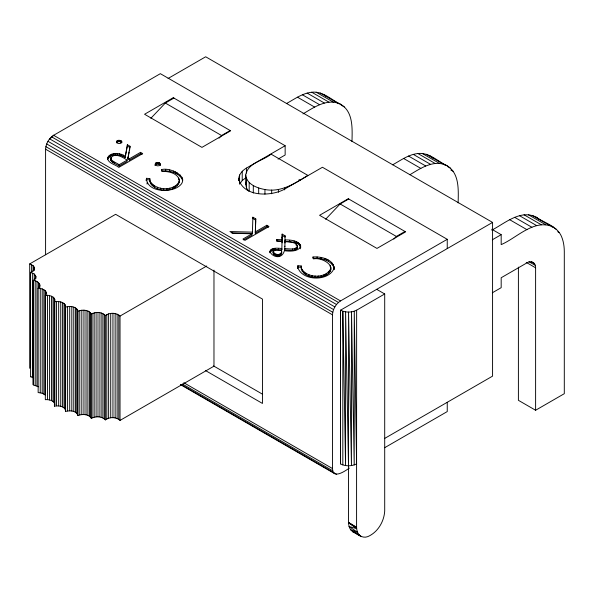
<?xml version="1.0" encoding="UTF-8"?>
<svg xmlns="http://www.w3.org/2000/svg" width="594" height="594" viewBox="0 0 594 594"><rect width="100%" height="100%" fill="white"/><g stroke="black" fill="none" stroke-linecap="round" stroke-linejoin="round"><path stroke-width="0.89" d="M342.82 464.931L342.835 311.219L340.466 310.172L340.466 463.884C345.418 466.439 351.618 466.439 356.586 463.914L356.645 310.172L384.704 293.971L384.704 510.959C384.118 521.591 377.732 532.41 367.731 536.642C362.058 538.81 357.38 533.954 352.673 531.652C349.643 529.655 348.656 525.994 348.552 522.557L348.552 465.696M300.653 245.493L300.653 247.824C299.562 241.238 289.954 242.018 284.979 241.283L284.979 239.954C305.776 239.226 305.242 253.735 284.415 250.705C279.767 266.684 256.571 245.211 281.816 248.537L281.816 249.866C278.059 250.044 271.881 248.478 269.869 252.792L269.869 251.47M179.299 182.648C180.324 173.797 168.971 171.035 162.043 171.48L161.59 169.58C171.221 166.951 192.716 178.326 177.198 187.466C168.124 192.679 146.978 191.743 146.473 178.304L149.785 178.564C149.191 193.176 179.15 194.372 179.314 179.692M297.891 265.726L297.691 268.184L297.891 265.726L301.203 265.978C300.913 277.955 318.436 279.559 326.626 274.881C338.84 266.632 322.178 256.979 313.461 258.902L313.008 256.994C320.968 256.333 334.66 259.296 334.103 269.542L334.058 266.424M282.068 239.783L282.12 236.65L282.068 241.105L276.819 240.793L276.819 239.471L282.068 239.783L282.068 241.105M284.979 241.283L285.046 235.766L282.157 234.103L282.12 237.971M276.819 239.471L276.604 241.157L282.046 241.483L281.816 249.866M284.89 246.562L284.957 241.654C288.892 242.107 298.827 241.617 297.208 248.233C294.208 251.804 288.565 249.614 284.645 250.089L284.875 246.131M65.6 411.404L65.6 307.046C65.659 301.767 58.383 300.987 54.403 301.804L54.403 406.155C58.383 405.338 65.659 406.125 65.6 411.404C69.78 410.268 76.552 410.573 77.94 415.54C82.262 413.855 88.758 413.929 91.328 418.406C95.612 416.067 101.938 416.067 105.361 419.906C109.511 416.802 116.172 416.788 120.018 420.418L213.974 366.171L213.974 270.129M231.697 232.915L252.376 233.457L252.888 217.204L255.747 218.859L255.747 220.181L252.888 218.533L252.888 217.204M268.265 227.405L266.832 226.581L255.301 233.242L255.747 218.859M255.301 233.242L255.717 221.05M38.41 386.813L33.182 384.838L33.182 280.487C37.08 280.205 42.657 284.972 38.15 288.209L38.15 392.567L42.204 393.243L45.174 394.973L45.174 290.622L42.204 288.884L38.15 288.209M284.645 250.089L284.801 248.337M45.59 254.767L45.59 149.205C45.857 143.651 48.953 138.291 53.623 135.291L160.35 73.671L285.15 145.723L285.15 154.997L278.037 159.11M349.346 468.094C345.129 470.983 332.833 479.737 332.492 468.555L332.492 314.842C332.751 309.288 335.848 303.935 340.518 300.928L447.245 239.308L447.245 248.582M33.754 378.059L30.584 376.737L30.584 272.386L34.311 274.034L35.922 276.581L34.905 279.225L33.182 280.487M146.473 178.304L146.273 180.762L146.273 179.44M29.7 368.273L29.7 263.922L33.108 265.637L34.474 268.132L33.405 270.664L30.584 272.386M125.119 156.177C120.233 152.576 108.509 151.648 107.551 159.363C110.67 153.066 120.085 154.143 125.119 157.507L127.368 144.736L130.027 146.273L130.027 147.594L127.368 146.065L127.368 144.736M125.119 157.507L127.368 146.065M141.981 154.499L140.555 153.675L129.514 160.046L127.777 159.036L130.027 146.273M127.777 159.036L129.158 151.997M129.507 150.237L129.856 148.478M110.788 158.316C114.033 151.99 123.173 157.313 127.064 160.135L127.064 161.457L119.097 166.06C116.602 163.714 110.068 162.934 110.788 158.316C111.59 161.939 116.714 162.526 119.097 164.738L127.064 160.135M110.788 159.638L111.204 157.21M273.166 251.225C273.604 255.39 282.477 256.133 281.511 250.416L275.98 250.171L273.166 251.225C272.074 257.143 283.791 257.915 281.511 250.416M238.691 180.71C238.187 175.26 241.921 170.678 246.421 168.087L285.15 145.723M245.701 175.044C247.609 162.912 262.993 160.796 271.094 154.173L307.818 175.371C295.047 183.457 280.843 192.649 264.946 189.523C257.002 188.105 246.696 184.288 245.701 175.044L245.701 184.318L246.584 188.194L248.656 191.09M245.701 184.318L246.228 181.987M297.208 248.233L297.356 245.612M154.908 165.399C155.754 163.402 159.192 163.432 160.425 165.065A2.977 1.723 0 0 1 160.521 165.407M334.103 268.213C329.002 281.935 301.232 281.162 297.691 266.862M149.844 180.739C155.019 190.874 174.087 191.728 179.299 181.326M301.262 269.483L301.262 268.154C306.437 278.296 325.505 279.15 330.717 268.74L330.717 270.07M54.403 301.804C56.497 296.807 49.035 294.795 45.322 295.337L45.322 399.688C49.035 399.153 56.497 401.158 54.403 406.155M273.693 251.997L273.121 253.096M45.322 295.337L46.31 292.968L45.174 290.622M116.379 142.783C117.59 141.179 120.575 141.179 121.8 142.768M50.72 138.216L53.683 135.254M239.59 184.185L242.226 180.517L246.421 177.361M284.645 248.76C288.565 248.285 294.208 250.475 297.208 246.911M150.854 118.288L165.332 103.052L173.938 98.077M219.045 138.164L221.562 135.514L230.168 130.546M325.661 219.208L340.132 203.972L348.737 198.997M393.844 239.085L396.361 236.434L404.967 231.467M105.361 419.906L105.361 315.555C109.511 312.451 116.172 312.437 120.018 316.067L120.018 420.418M117.107 140.756C114.352 143.169 120.56 144.75 121.748 142.463A2.977 1.723 0 0 0 121.8 141.446L120.33 140.444L118.169 140.362L117.107 140.756L117.107 142.085M155.725 163.053C152.97 165.466 159.177 167.048 160.365 164.761A2.977 1.723 0 0 0 160.425 163.744L158.954 162.741L156.794 162.659L155.725 163.053L155.725 164.382M168.072 78.49L205.68 56.779L492.575 222.416L492.575 376.128L384.563 438.491M127.777 157.714L129.514 158.717L140.555 152.346L142.701 153.586L118.793 167.389C115.377 164.352 107.848 163.439 107.551 158.034M286.531 103.519C294.565 99.079 302.361 93.251 311.761 92.233C323.032 90.912 331.601 100.134 341.075 104.522C353.519 112.236 352.212 129.002 351.997 141.617M29.7 263.922L115.63 214.315L262.459 299.086L262.459 403.445L205.487 370.552M302.962 113.907C313.944 107.388 327.955 97.505 341.075 104.522M243.689 239.946L252.034 235.127L252.034 233.806L242.931 239.063L245.07 240.295L268.978 226.492L266.832 225.26L255.301 231.92M120.018 316.067L206.742 265.993M392.686 164.805C400.712 160.365 408.516 154.537 417.909 153.519C429.187 152.198 437.748 161.42 447.223 165.808C459.667 173.522 458.36 190.288 458.145 202.903M409.897 174.74C420.641 168.265 434.429 158.932 447.223 165.808M492.575 222.416L340.518 310.202L340.518 463.914M491.795 230.153C504.789 223.463 520.47 209.11 536.159 217.152C544.698 223.166 556.972 225.972 561.464 236.397C563.468 241.082 564.226 246.168 564.3 251.24L564.3 393.688L535.61 410.254L518.399 400.311L518.399 267.114M492.344 239.776L501.18 234.675L501.18 244.609C516.929 237.949 534.474 218.117 553.378 227.094M492.344 292.775L501.18 287.674L501.18 277.74L527.004 262.83C530.836 259.868 536.256 263.001 535.61 267.797L535.61 410.254M384.652 447.713L447.245 411.575L447.245 402.301M91.328 418.406L91.328 314.055C95.612 311.709 101.938 311.716 105.361 315.555M356.645 310.172C352.428 312.385 347.349 312.578 342.835 311.219L345.567 465.592L345.589 311.88L348.515 465.815L348.552 312.102L351.462 465.599L351.514 311.88L354.217 464.954L354.276 311.219L356.586 463.914L356.586 527.19C356.6 530.873 357.907 534.904 361.404 536.642L356.311 533.063M30.584 376.737L31.088 376.537M77.94 415.54L77.94 311.189C82.262 309.496 88.758 309.571 91.328 314.055M65.6 307.046C69.78 305.91 76.552 306.222 77.94 311.189M182.64 179.002L182.64 180.331C179.425 172.401 169.26 170.448 161.59 170.901L161.59 169.58M334.058 267.753C330.843 259.823 320.678 257.863 313.008 258.323L313.008 256.994M252.034 233.806L232.959 233.308L229.9 231.541L252.376 232.128L252.376 233.457M146.473 179.633L149.785 179.885L149.844 182.061M297.891 267.055L301.203 267.307L301.203 265.978M354.128 532.105L352.673 531.652L359.036 534.927L350.438 529.581L357.417 532.202L349.034 526.477L356.645 528.623L348.552 522.557L356.586 527.19M320.188 92.983L338.81 103.735M341.156 105.093L344.29 106.898M426.344 154.269L443.555 164.211M444.178 164.568L445.745 165.474M447.312 166.379L450.438 168.184M532.491 215.555L549.71 225.497M551.113 226.307L552.68 227.212M554.247 228.111L556.593 229.47M316.134 92.196L333.345 102.131M422.289 153.482L439.501 163.424M450.801 169.951L453.155 171.302M528.437 214.768L545.648 224.71M557.736 231.682L559.303 232.588M311.761 92.233L328.972 102.168M417.909 153.519L435.127 163.454M524.064 214.805L541.275 224.74M307.143 93.087L324.354 103.022M413.29 154.373L430.502 164.308M519.446 215.659L536.657 225.601M302.353 94.75L319.572 104.693M408.509 156.036L425.72 165.978M514.656 217.322L531.875 227.264M297.49 97.193L314.701 107.128M403.638 158.479L420.849 168.414M509.793 219.765L527.004 229.7M491.795 229.254L501.18 234.675M531.326 261.687L534.459 263.498M529.061 261.783L535.32 265.399M526.225 262.377L535.61 267.797M447.245 239.308L322.445 167.256L283.717 189.62C270.144 196.555 243.295 196.941 238.691 178.853M299.034 179.581L300.631 180.502M165.332 103.052L221.562 135.514M340.132 203.972L396.361 236.434M376.67 289.33L384.704 293.971M53.623 135.291L340.518 300.928M51.544 136.806L338.439 302.443M49.606 138.847L336.501 304.492M47.943 141.283L334.838 306.92M46.666 143.941L333.561 309.578M45.864 146.644L332.759 312.281M45.59 149.205L332.492 314.842M213.521 365.911L262.533 394.208M183.813 382.722L332.492 468.555M182.484 384.036L332.759 470.797M180.873 384.415L336.501 474.272M180.546 384.674L334.838 473.752M356.593 527.68L348.552 522.557L356.615 528.155M536.159 217.152L539.382 219.528M430.011 155.866L433.226 158.242M323.856 94.58L326.433 96.48M297.356 246.933L297.386 247.587M333.427 264.672L333.427 266.001M331.675 262.459L331.675 263.781M330.732 267.114L330.732 268.436M330.219 265.503L330.219 266.832M330.138 270.337L330.138 271.666M328.809 271.985L328.809 273.307M328.423 260.105L328.423 261.434M326.722 259.222L326.722 260.543M326.626 273.552L326.626 274.881M325.401 274.198L325.401 275.519M324.851 258.442L324.851 259.771M324.057 274.755L324.057 276.076M321.257 275.542L321.257 276.871M321.139 257.425L321.139 258.746M318.213 275.935L318.213 277.257M317.122 256.927L317.122 258.249M315.102 275.913L315.102 277.242M312.065 275.512L312.065 276.841M308.925 274.673L308.925 276.002M305.91 273.299L305.91 274.621M304.648 272.498L304.648 273.819M303.541 271.614L303.541 272.943M302.138 270.047L302.138 271.376M300.267 244.513L300.267 245.842M300.252 247.483L300.252 248.804M299.398 243.518L299.398 244.839M298.025 242.56L298.025 243.882M296.762 247.505L296.762 248.834M296.228 241.691L296.228 243.013M296.176 244L296.176 245.329M296.064 248.025L296.064 249.346M295.292 248.374L295.292 249.703M294.416 248.641L294.416 249.963M294.164 241.03L294.164 242.359M292.523 248.96L292.523 250.282M289.642 240.318L289.642 241.639M285.046 235.766L285.046 237.095L282.157 235.432L282.157 234.103M284.957 241.654L284.957 242.983M284.652 188.023L284.652 189.88M282.046 241.483L282.046 242.805M280.732 253.326L280.732 254.655M280.576 253.593L280.576 254.915M280.353 253.838L280.353 255.16M279.871 254.187L279.871 255.509M279.559 254.329L279.559 255.658M279.21 254.44L279.21 255.769M278.645 254.529L278.645 255.858M278.393 248.396L278.393 249.718M278.386 189.523L278.386 192.308M277.955 254.536L277.955 255.866M276.945 254.41L276.945 255.732M276.18 254.202L276.18 255.524M274.977 248.507L274.977 249.836M274.851 253.593L274.851 254.923M274.309 253.252L274.309 254.581M273.834 252.881L273.834 254.21M273.708 248.7L273.708 250.029M273.485 252.517L273.485 253.846M273.322 250.972L273.322 252.294M273.24 252.131L273.24 253.46M272.512 249.02L272.512 250.341M271.666 190.035L271.666 193.741M271.473 249.473L271.473 250.802M270.686 250.052L270.686 251.373M270.151 250.72L270.151 252.042M266.832 225.26L266.832 226.581M264.946 189.523L264.946 194.164M258.68 188.023L258.68 193.592M253.304 185.64L253.304 193.065M249.176 182.536L249.176 190.889M246.584 171.161L246.584 173.017M246.584 178.92L246.584 188.194M246.421 168.087L246.421 172.72M242.226 171.235L242.226 180.517M239.59 174.911L239.59 183.256M182.009 177.25L182.009 178.579M180.257 175.037L180.257 176.359M178.801 178.089L178.801 179.41M178.72 182.922L178.72 184.244M177.391 184.563L177.391 185.885M177.005 172.691L177.005 174.012M175.304 171.8L175.304 173.121M175.215 186.137L175.215 187.459M173.983 186.776L173.983 188.098M173.433 171.027L173.433 172.349M172.639 187.333L172.639 188.662M169.839 188.127L169.839 189.449M169.721 170.003L169.721 171.332M166.795 188.513L166.795 189.842M165.704 169.505L165.704 170.834M163.684 188.498L163.684 189.82M160.647 188.098L160.647 189.419M159.712 163.053L159.712 164.382M159.348 162.882L159.348 164.204M158.954 162.741L158.954 164.063M158.435 162.63L158.435 163.951M157.885 162.585L157.885 163.907M157.507 187.251L157.507 188.58M157.336 162.593L157.336 163.922M156.794 162.659L156.794 163.989M156.304 162.793L156.304 164.115M154.492 185.877L154.492 187.199M153.23 185.076L153.23 186.397M152.123 184.199L152.123 185.521M150.72 182.633L150.72 183.954M149.785 178.564L149.785 179.885M147.06 182.737L147.06 184.066M140.555 152.346L140.555 153.675M129.514 158.717L129.514 160.046M123.181 155.16L123.181 156.489M121.087 140.756L121.087 142.085M121.05 154.277L121.05 155.606M120.731 140.585L120.731 141.907M120.33 140.444L120.33 141.766M119.81 140.333L119.81 141.654M119.268 140.288L119.268 141.61M119.372 153.801L119.372 155.131M119.097 164.738L119.097 166.06M118.8 314.991L118.8 419.342M118.711 140.295L118.711 141.624M118.169 140.362L118.169 141.691M117.686 140.496L117.686 141.817M117.56 153.527L117.56 154.848M117.129 314.129L117.129 418.488M115.689 153.482L115.689 154.804M115.132 313.565L115.132 417.916M114.612 162.147L114.612 163.469M113.855 153.69L113.855 155.012M112.949 313.313L112.949 417.671M112.927 161.108L112.927 162.429M111.969 154.195L111.969 155.517M111.472 159.957L111.472 161.286M111.071 159.437L111.071 160.766M110.907 157.752L110.84 160.209M110.722 313.409L110.722 417.76M110.165 155.027L110.165 156.356M109.311 155.576L109.311 156.905M108.62 313.84L108.62 418.191M108.591 156.185L108.591 157.514M107.922 157.031L107.922 158.353M106.794 314.568L106.794 418.926M104.344 314.478L104.344 418.829M102.896 313.58L102.896 417.931M101.099 312.919L101.099 417.27M99.072 312.548L99.072 416.899M96.948 312.474L96.948 416.832M94.862 312.719L94.862 417.07M92.946 313.253L92.946 417.612M90.644 312.889L90.644 417.24M89.479 311.857L89.479 416.216M87.905 311.033L87.905 415.392M86.019 310.469L86.019 414.82M83.947 310.187L83.947 414.538M81.816 310.224L81.816 414.575M79.774 310.558L79.774 414.916M77.621 309.971L77.621 414.33M76.775 308.85L76.775 413.201M75.46 307.878L75.46 412.229M73.775 307.128L73.775 411.486M71.815 306.653L71.815 411.003M69.706 306.474L69.706 410.825M67.59 306.608L67.59 410.966M65.117 304.588L65.117 408.939M64.078 303.489L64.078 407.84M62.585 302.584L62.585 406.942M60.744 301.93L60.744 406.281M58.672 301.566L58.672 405.925M56.512 301.529L56.512 405.88M54.804 299.339L54.878 404.937M54.18 298.143L54.18 402.494M53.044 297.082L53.044 401.433M51.478 296.22L51.478 400.571M49.584 295.619L49.584 399.97M47.483 295.315L47.483 399.673M46.005 291.751L46.005 295.448M43.882 289.642L43.882 394M42.204 288.884L42.204 393.243M40.251 288.402L40.251 392.753M39.88 284.749L39.88 287.518M39.397 283.553L39.397 288.164M38.41 282.462L38.41 288.001M36.984 281.549L36.984 385.907M35.922 276.581L35.922 278.423M35.432 275.237L35.432 278.935M35.202 280.88L35.202 385.231M34.474 268.132L34.474 269.973M34.311 274.034L34.311 280.494M34.088 266.832L34.088 270.522M33.479 280.323L33.383 384.734M33.286 280.435L33.286 384.786M33.108 265.637L33.108 271.183M32.648 273.054L32.648 377.405M31.608 264.649L31.608 272.037M173.262 97.691L144.572 114.256L201.953 147.379L230.643 130.814L173.262 97.691M348.27 198.73L319.579 215.295L376.96 248.418L405.65 231.853L348.27 198.73"/></g></svg>
